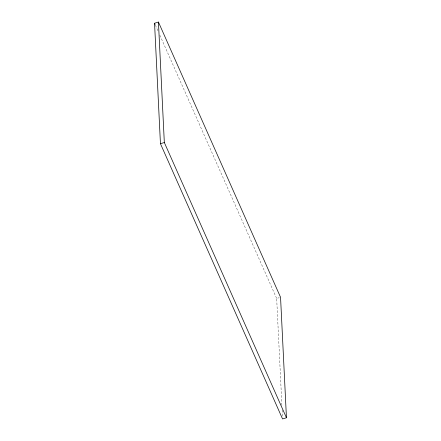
<?xml version="1.0" encoding="UTF-8"?>
<svg xmlns="http://www.w3.org/2000/svg" width="441" height="441" viewBox="0 0 441 441"><rect width="100%" height="100%" fill="white"/><g stroke="black" fill="none" stroke-linecap="round" stroke-linejoin="round"><path stroke-width="0.33" stroke-dasharray="2.21 1.65" d="M281.893 405.262L276.672 298.48L279.258 297.681M155.392 25.131L158.187 31.427M159.863 35.208L276.672 298.48M282.13 410.053L282.461 416.894"/><path stroke-width="0.66" d="M154.554 23.241L158.435 22.05L280.553 297.284L286.446 417.759L282.565 418.95L160.447 143.716L154.554 23.241L155.116 24.503M160.447 143.716L164.328 142.52L158.435 22.05M164.328 142.52L286.446 417.759"/></g></svg>
